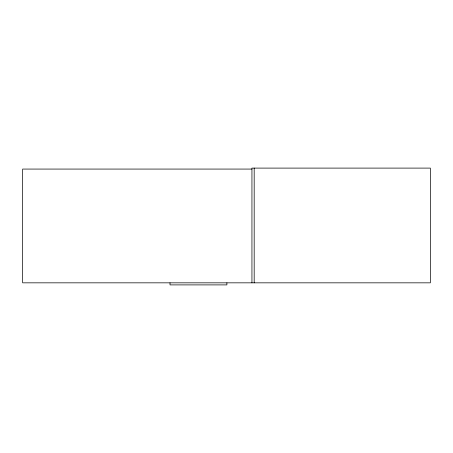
<?xml version="1.0" encoding="UTF-8"?>
<svg xmlns="http://www.w3.org/2000/svg" width="453" height="453" viewBox="0 0 453 453"><rect width="100%" height="100%" fill="white"/><g stroke="black" fill="none" stroke-linecap="round" stroke-linejoin="round"><path stroke-width="0.68" d="M251.976 169.071L22.65 169.071L22.65 282.836L430.35 282.836L430.35 168.103L251.942 168.103L251.942 282.836M254.184 168.103L254.184 282.836M226.896 282.836L226.896 284.897L170.011 284.897L170.011 282.836"/></g></svg>
